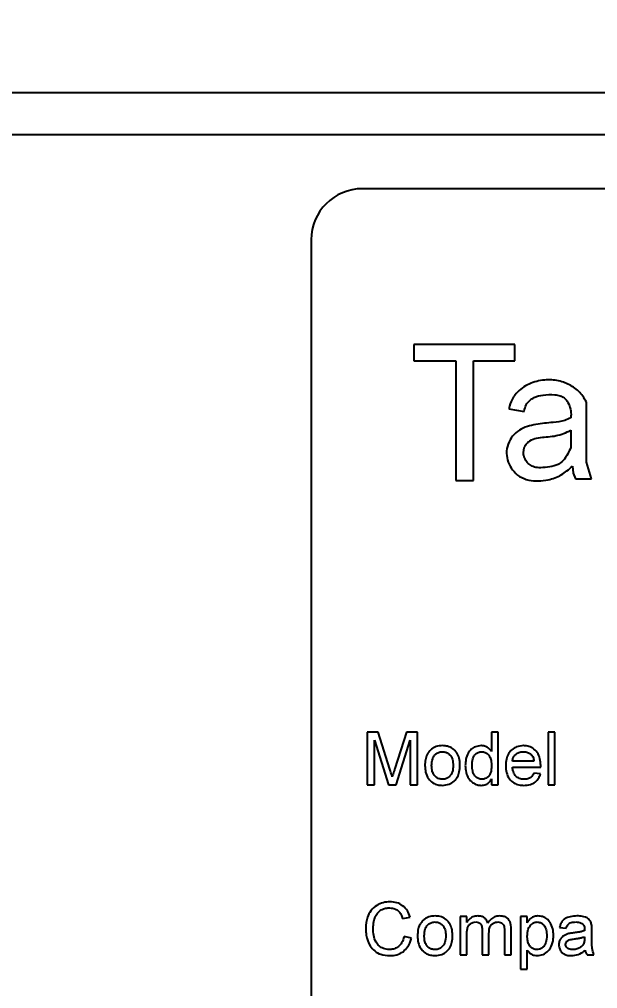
# Model space of a CAD drawing. Extents: x 75 to 2075, y 25 to 1460.
# Drawn here: x 705.5 to 744.3, y 1204.9 to 1270 of the extents above; entities that cross this region are included whole.
import ezdxf

# ---------------------------------------------------------------- set-up
doc = ezdxf.new("R2010")
doc.units = 0
doc.header["$LTSCALE"] = 5
doc.linetypes.add('SLD-KATı', pattern=[0])
doc.layers.get('0').update_dxf_attribs({"linetype": 'CONTINUOUS'})
doc.styles.add('SLDTEXTSTYLE3', font='GOTHIC.TTF', dxfattribs={"width": 0.913})
doc.dimstyles.new('SLDDIMSTYLE0', dxfattribs={"dimtxt": 14.875, "dimasz": 16.51, "dimexe": 0, "dimexo": 0.0625, "dimgap": 3.71875, "dimtad": 1, "dimlfac": 0.7, "dimrnd": 1e-09, "dimzin": 12, "dimtxsty": 'SLDTEXTSTYLE3', "dimsah": 1, "dimcen": 0.09, "dimazin": 3, "dimtfac": 1, "dimtofl": 0, "dimtmove": 0, "dimatfit": 3, "dimtolj": 1, "dimtzin": 12})

# ---------------------------------------------------------------- blocks, each defined once
blk = doc.blocks.new('_D_5')
at = {"color": 7, "linetype": 'SLD-KATı'}
for p, q in [((194.781, 1261.391), (194.781, 1320.994)), ((866.21, 1261.391), (866.21, 1320.994)), ((194.781, 1315.994), (866.21, 1315.994))]:
    blk.add_line(p, q, dxfattribs=at)
for points in [[(194.781, 1315.994), (211.291, 1313.454), (211.291, 1318.534)], [(866.21, 1315.994), (849.7, 1318.534), (849.7, 1313.454)]]:
    blk.add_solid(points, dxfattribs=at)
at = {"color": 7, "linetype": 'SLD-KATı', "insert": (491.478, 1334.994), "char_height": 14.875, "attachment_point": 1, "style": 'SLDTEXTSTYLE3'}
blk.add_mtext('470', dxfattribs=at)

msp = doc.modelspace()

# ---------------------------------------------------------------- linework, layer by layer
at = {"color": 7, "linetype": 'SLD-KATı'}
for p, q in [((217.74, 1265.063), (843.252, 1265.063)), ((835.957, 1258.596), (728.528, 1258.596)), ((725.1, 1255.167), (725.1, 1179.259)), ((731.981, 1248.14), (731.981, 1247.046)), ((738.764, 1248.14), (731.981, 1248.14)), ((738.764, 1247.046), (738.764, 1248.14)), ((731.981, 1247.046), (734.807, 1247.046)), ((734.807, 1247.046), (734.807, 1239.012)), ((735.981, 1247.046), (738.764, 1247.046)), ((735.981, 1239.012), (735.981, 1247.046)), ((738.355, 1243.831), (739.381, 1243.654)), ((743.557, 1240.252), (743.557, 1244.277)), ((742.508, 1242.382), (742.508, 1241.22)), ((742.616, 1239.977), (742.681, 1239.507)), ((743.911, 1239.129), (743.557, 1240.252)), ((742.681, 1239.507), (742.826, 1239.129)), ((734.807, 1239.012), (735.981, 1239.012)), ((742.826, 1239.129), (743.911, 1239.129)), ((729.592, 1222.118), (728.845, 1222.118)), ((728.845, 1222.118), (728.845, 1218.596)), ((730.379, 1219.646), (729.592, 1222.118)), ((731.49, 1222.118), (730.711, 1219.689)), ((732.231, 1222.118), (731.49, 1222.118)), ((732.231, 1218.596), (732.231, 1222.118)), ((737.199, 1222.118), (737.199, 1220.817)), ((737.65, 1222.118), (737.199, 1222.118)), ((737.65, 1218.596), (737.65, 1222.118)), ((741.443, 1222.118), (740.992, 1222.118)), ((740.992, 1222.118), (740.992, 1218.596)), ((741.443, 1218.596), (741.443, 1222.118)), ((729.341, 1218.596), (729.341, 1221.576)), ((729.341, 1221.576), (730.275, 1218.596)), ((730.795, 1218.596), (731.735, 1221.576)), ((731.735, 1221.576), (731.735, 1218.596)), ((740.044, 1220.176), (738.599, 1220.176)), ((738.599, 1219.77), (740.493, 1219.77)), ((740.481, 1219.318), (740.039, 1219.363)), ((728.845, 1218.596), (729.341, 1218.596)), ((730.275, 1218.596), (730.795, 1218.596)), ((731.735, 1218.596), (732.231, 1218.596)), ((737.199, 1218.984), (737.199, 1218.596)), ((737.199, 1218.596), (737.65, 1218.596)), ((740.992, 1218.596), (741.443, 1218.596)), ((731.238, 1209.604), (731.735, 1209.711)), ((735.082, 1209.741), (735.082, 1207.167)), ((735.533, 1209.741), (735.082, 1209.741)), ((735.533, 1209.34), (735.533, 1209.741)), ((739.592, 1209.741), (739.14, 1209.741)), ((739.14, 1209.741), (739.14, 1206.219)), ((739.592, 1209.332), (739.592, 1209.741)), ((736.572, 1208.809), (736.572, 1207.167)), ((738.062, 1208.759), (738.062, 1207.167)), ((738.514, 1207.167), (738.514, 1208.925)), ((741.76, 1209.019), (742.211, 1208.973)), ((743.927, 1208.285), (743.927, 1208.836)), ((731.825, 1208.295), (731.328, 1208.41)), ((735.533, 1207.167), (735.533, 1208.478)), ((737.024, 1207.167), (737.024, 1208.635)), ((743.43, 1208.386), (743.428, 1208.255)), ((739.592, 1206.219), (739.592, 1207.49)), ((735.082, 1207.167), (735.533, 1207.167)), ((736.572, 1207.167), (737.024, 1207.167)), ((738.062, 1207.167), (738.514, 1207.167)), ((743.611, 1207.167), (744.063, 1207.167)), ((739.14, 1206.219), (739.592, 1206.219))]:
    msp.add_line(p, q, dxfattribs=at)
at = {"color": 8, "linetype": 'SLD-KATı'}
msp.add_line((841.924, 1262.206), (535.562, 1262.206), dxfattribs=at)
at = {"color": 7, "linetype": 'SLD-KATı'}
msp.add_arc((728.528, 1255.167), 3.429, 90, 180, dxfattribs=at)
for points, knots in [([(743.557, 1244.277), (743.482, 1244.41), (743.266, 1244.796), (742.723, 1245.312), (741.909, 1245.692), (740.96, 1245.816), (739.944, 1245.642), (739.096, 1245.159), (738.549, 1244.504), (738.417, 1244.047), (738.355, 1243.831)], [0, 0, 0, 0, 0.069031, 0.19943, 0.329694, 0.468695, 0.625162, 0.787028, 0.899444, 1, 1, 1, 1]), ([(739.381, 1243.654), (739.418, 1243.806), (739.486, 1244.078), (739.742, 1244.402), (740.127, 1244.646), (740.711, 1244.777), (741.302, 1244.792), (741.786, 1244.721), (742.075, 1244.569), (742.31, 1244.306), (742.48, 1243.925), (742.546, 1243.533), (742.517, 1243.298), (742.508, 1243.223)], [0, 0, 0, 0, 0.0978438, 0.17648, 0.2550055, 0.3831503, 0.5498368, 0.6294281, 0.690942, 0.7522853, 0.850304, 0.9518552, 1, 1, 1, 1]), ([(742.508, 1243.223), (742.376, 1243.155), (742.007, 1242.965), (741.195, 1242.908), (740.174, 1242.798), (739.193, 1242.548), (738.582, 1242.01), (738.275, 1241.461), (738.168, 1240.847), (738.283, 1240.241), (738.587, 1239.699), (739.054, 1239.244), (739.892, 1238.941), (740.882, 1238.984), (741.907, 1239.336), (742.379, 1239.762), (742.616, 1239.977)], [0, 0, 0, 0, 0.03991, 0.11133, 0.215556, 0.320896, 0.375999, 0.430997, 0.487827, 0.540935, 0.594147, 0.653872, 0.712637, 0.829812, 0.914552, 1, 1, 1, 1]), ([(742.508, 1241.22), (742.444, 1241.082), (742.301, 1240.77), (742.049, 1240.351), (741.622, 1240.032), (741.092, 1239.916), (740.56, 1239.858), (740.1, 1239.886), (739.768, 1240.042), (739.526, 1240.281), (739.366, 1240.588), (739.327, 1240.935), (739.393, 1241.251), (739.547, 1241.512), (739.822, 1241.728), (740.397, 1241.938), (741.269, 1241.924), (742.039, 1242.15), (742.432, 1242.345), (742.508, 1242.382)], [0, 0, 0, 0, 0.0562442, 0.1270132, 0.1773732, 0.2480666, 0.3235745, 0.3754976, 0.4157501, 0.4559194, 0.4991769, 0.5408709, 0.5819721, 0.6162797, 0.6505851, 0.708766, 0.8382148, 0.9687174, 1, 1, 1, 1]), ([(733.904, 1221.215), (733.827, 1221.211), (733.623, 1221.202), (733.345, 1221.108), (733.179, 1220.981), (733.115, 1220.932)], [0, 0, 0, 0, 0.268171, 0.717789, 1, 1, 1, 1]), ([(735.076, 1219.919), (735.068, 1220.073), (735.052, 1220.358), (734.878, 1220.746), (734.604, 1221.028), (734.26, 1221.191), (734.02, 1221.207), (733.904, 1221.215)], [0, 0, 0, 0, 0.234089, 0.43397, 0.634548, 0.823266, 1, 1, 1, 1]), ([(736.503, 1221.215), (736.37, 1221.201), (736.128, 1221.175), (735.826, 1220.984), (735.593, 1220.693), (735.461, 1220.308), (735.445, 1220.018), (735.438, 1219.881)], [0, 0, 0, 0, 0.20771, 0.375953, 0.544461, 0.784702, 1, 1, 1, 1]), ([(737.199, 1220.817), (737.127, 1220.907), (737.001, 1221.065), (736.745, 1221.197), (736.581, 1221.209), (736.503, 1221.215)], [0, 0, 0, 0, 0.4112416, 0.7201844, 1, 1, 1, 1]), ([(739.337, 1221.215), (739.181, 1221.201), (738.902, 1221.177), (738.554, 1220.96), (738.314, 1220.672), (738.169, 1220.292), (738.155, 1220.013), (738.147, 1219.861)], [0, 0, 0, 0, 0.228017, 0.408859, 0.589257, 0.774858, 1, 1, 1, 1]), ([(740.495, 1219.885), (740.487, 1220.039), (740.471, 1220.348), (740.289, 1220.769), (739.982, 1221.058), (739.649, 1221.198), (739.432, 1221.21), (739.337, 1221.215)], [0, 0, 0, 0, 0.231755, 0.466319, 0.672732, 0.856291, 1, 1, 1, 1]), ([(733.115, 1220.932), (733.029, 1220.835), (732.856, 1220.642), (732.745, 1220.263), (732.734, 1220.009), (732.728, 1219.883)], [0, 0, 0, 0, 0.335124, 0.670137, 1, 1, 1, 1]), ([(733.18, 1219.884), (733.188, 1220.04), (733.201, 1220.276), (733.35, 1220.559), (733.53, 1220.72), (733.727, 1220.8), (733.854, 1220.806), (733.904, 1220.808)], [0, 0, 0, 0, 0.349157, 0.530332, 0.712121, 0.886497, 1, 1, 1, 1]), ([(733.904, 1220.808), (733.981, 1220.802), (734.131, 1220.789), (734.329, 1220.676), (734.486, 1220.508), (734.608, 1220.243), (734.618, 1220.029), (734.625, 1219.897)], [0, 0, 0, 0, 0.17692, 0.343991, 0.510481, 0.700286, 1, 1, 1, 1]), ([(735.889, 1219.881), (735.895, 1220.036), (735.905, 1220.269), (736.034, 1220.557), (736.199, 1220.721), (736.379, 1220.8), (736.492, 1220.806), (736.533, 1220.808)], [0, 0, 0, 0, 0.3636733, 0.5478041, 0.7331418, 0.9041257, 1, 1, 1, 1]), ([(736.533, 1220.808), (736.611, 1220.8), (736.761, 1220.785), (736.943, 1220.658), (737.093, 1220.473), (737.186, 1220.193), (737.194, 1219.971), (737.199, 1219.847)], [0, 0, 0, 0, 0.176855, 0.340186, 0.4924, 0.717775, 1, 1, 1, 1]), ([(738.599, 1220.176), (738.61, 1220.253), (738.633, 1220.399), (738.755, 1220.583), (738.928, 1220.72), (739.13, 1220.798), (739.273, 1220.805), (739.334, 1220.808)], [0, 0, 0, 0, 0.214892, 0.408638, 0.601336, 0.827592, 1, 1, 1, 1]), ([(739.334, 1220.808), (739.388, 1220.806), (739.522, 1220.8), (739.717, 1220.733), (739.828, 1220.636), (739.878, 1220.592)], [0, 0, 0, 0, 0.2658597, 0.6717423, 1, 1, 1, 1]), ([(739.878, 1220.592), (739.915, 1220.544), (739.98, 1220.46), (740.025, 1220.312), (740.037, 1220.222), (740.044, 1220.176)], [0, 0, 0, 0, 0.39854, 0.69495, 1, 1, 1, 1]), ([(732.728, 1219.883), (732.736, 1219.729), (732.751, 1219.42), (732.928, 1218.997), (733.235, 1218.711), (733.574, 1218.569), (733.798, 1218.556), (733.904, 1218.55)], [0, 0, 0, 0, 0.229185, 0.461169, 0.666135, 0.841868, 1, 1, 1, 1]), ([(733.904, 1218.957), (733.826, 1218.963), (733.661, 1218.977), (733.449, 1219.105), (733.282, 1219.309), (733.192, 1219.577), (733.184, 1219.78), (733.18, 1219.884)], [0, 0, 0, 0, 0.1742252, 0.372371, 0.5412274, 0.7636985, 1, 1, 1, 1]), ([(733.904, 1218.55), (734.059, 1218.566), (734.34, 1218.595), (734.696, 1218.81), (734.932, 1219.1), (735.062, 1219.486), (735.071, 1219.761), (735.076, 1219.919)], [0, 0, 0, 0, 0.227017, 0.411388, 0.596445, 0.767937, 1, 1, 1, 1]), ([(734.625, 1219.897), (734.617, 1219.742), (734.605, 1219.505), (734.46, 1219.217), (734.282, 1219.051), (734.084, 1218.967), (733.955, 1218.96), (733.904, 1218.957)], [0, 0, 0, 0, 0.345852, 0.527949, 0.710732, 0.884553, 1, 1, 1, 1]), ([(735.438, 1219.881), (735.447, 1219.727), (735.465, 1219.419), (735.638, 1219.016), (735.911, 1218.727), (736.21, 1218.573), (736.417, 1218.557), (736.505, 1218.55)], [0, 0, 0, 0, 0.241804, 0.485722, 0.673335, 0.861178, 1, 1, 1, 1]), ([(736.551, 1218.957), (736.473, 1218.966), (736.326, 1218.983), (736.145, 1219.112), (736.005, 1219.282), (735.904, 1219.546), (735.895, 1219.754), (735.889, 1219.881)], [0, 0, 0, 0, 0.183023, 0.3442627, 0.5093099, 0.7005677, 1, 1, 1, 1]), ([(737.199, 1219.847), (737.191, 1219.691), (737.179, 1219.46), (737.034, 1219.186), (736.876, 1219.041), (736.705, 1218.966), (736.597, 1218.96), (736.551, 1218.957)], [0, 0, 0, 0, 0.3744733, 0.5562493, 0.7384103, 0.8882991, 1, 1, 1, 1]), ([(738.147, 1219.861), (738.155, 1219.707), (738.172, 1219.398), (738.362, 1218.982), (738.673, 1218.704), (739.019, 1218.569), (739.249, 1218.556), (739.361, 1218.55)], [0, 0, 0, 0, 0.227936, 0.458774, 0.658087, 0.834685, 1, 1, 1, 1]), ([(739.368, 1218.957), (739.263, 1218.967), (739.062, 1218.987), (738.824, 1219.155), (738.662, 1219.393), (738.612, 1219.608), (738.601, 1219.743), (738.599, 1219.77)], [0, 0, 0, 0, 0.249978, 0.479678, 0.674098, 0.934464, 1, 1, 1, 1]), ([(740.493, 1219.77), (740.493, 1219.779), (740.494, 1219.799), (740.494, 1219.837), (740.495, 1219.866), (740.495, 1219.885)], [0, 0, 0, 0, 0.249834, 0.500029, 1, 1, 1, 1]), ([(730.538, 1219.129), (730.516, 1219.202), (730.479, 1219.325), (730.426, 1219.497), (730.395, 1219.597), (730.379, 1219.646)], [0, 0, 0, 0, 0.422497, 0.711247, 1, 1, 1, 1]), ([(730.711, 1219.689), (730.688, 1219.616), (730.647, 1219.487), (730.589, 1219.3), (730.555, 1219.186), (730.538, 1219.129)], [0, 0, 0, 0, 0.39027, 0.695152, 1, 1, 1, 1]), ([(739.361, 1218.55), (739.516, 1218.56), (739.786, 1218.578), (740.132, 1218.759), (740.367, 1219.009), (740.444, 1219.218), (740.481, 1219.318)], [0, 0, 0, 0, 0.314951, 0.5485113, 0.7824864, 1, 1, 1, 1]), ([(740.039, 1219.363), (739.988, 1219.275), (739.902, 1219.124), (739.674, 1218.993), (739.497, 1218.961), (739.39, 1218.958), (739.368, 1218.957)], [0, 0, 0, 0, 0.36123, 0.61256, 0.918931, 1, 1, 1, 1]), ([(736.505, 1218.55), (736.613, 1218.561), (736.803, 1218.58), (737.048, 1218.748), (737.145, 1218.901), (737.199, 1218.984)], [0, 0, 0, 0, 0.3722975, 0.6554999, 1, 1, 1, 1]), ([(730.377, 1210.734), (730.223, 1210.724), (729.915, 1210.702), (729.455, 1210.505), (729.083, 1210.163), (728.805, 1209.624), (728.774, 1209.21), (728.754, 1208.954)], [0, 0, 0, 0, 0.1701086, 0.3408731, 0.5441975, 0.7187919, 1, 1, 1, 1]), ([(731.735, 1209.711), (731.682, 1209.856), (731.577, 1210.149), (731.258, 1210.487), (730.842, 1210.703), (730.537, 1210.724), (730.377, 1210.734)], [0, 0, 0, 0, 0.251079, 0.504607, 0.739604, 1, 1, 1, 1]), ([(729.251, 1208.956), (729.261, 1209.109), (729.28, 1209.415), (729.41, 1209.819), (729.651, 1210.109), (729.93, 1210.275), (730.177, 1210.324), (730.317, 1210.327), (730.353, 1210.328)], [0, 0, 0, 0, 0.231037, 0.463356, 0.626191, 0.78922, 0.944768, 1, 1, 1, 1]), ([(730.353, 1210.328), (730.488, 1210.316), (730.712, 1210.295), (730.971, 1210.115), (731.138, 1209.886), (731.203, 1209.704), (731.238, 1209.604)], [0, 0, 0, 0, 0.3233809, 0.5339436, 0.7436332, 1, 1, 1, 1]), ([(732.619, 1209.503), (732.532, 1209.407), (732.359, 1209.213), (732.248, 1208.835), (732.237, 1208.58), (732.231, 1208.454)], [0, 0, 0, 0, 0.335114, 0.6701458, 1, 1, 1, 1]), ([(733.407, 1209.786), (733.331, 1209.783), (733.126, 1209.774), (732.848, 1209.68), (732.683, 1209.552), (732.619, 1209.503)], [0, 0, 0, 0, 0.268176, 0.717796, 1, 1, 1, 1]), ([(732.683, 1208.455), (732.691, 1208.611), (732.704, 1208.847), (732.854, 1209.131), (733.033, 1209.292), (733.23, 1209.371), (733.357, 1209.377), (733.407, 1209.38)], [0, 0, 0, 0, 0.349151, 0.530351, 0.712136, 0.886497, 1, 1, 1, 1]), ([(734.58, 1208.49), (734.571, 1208.644), (734.555, 1208.93), (734.381, 1209.318), (734.107, 1209.599), (733.763, 1209.763), (733.523, 1209.779), (733.407, 1209.786)], [0, 0, 0, 0, 0.234088, 0.433984, 0.634567, 0.823275, 1, 1, 1, 1]), ([(733.407, 1209.38), (733.484, 1209.373), (733.635, 1209.361), (733.833, 1209.247), (733.99, 1209.079), (734.111, 1208.814), (734.121, 1208.6), (734.128, 1208.469)], [0, 0, 0, 0, 0.176908, 0.343963, 0.510452, 0.700256, 1, 1, 1, 1]), ([(736.269, 1209.786), (736.16, 1209.775), (735.951, 1209.753), (735.695, 1209.574), (735.586, 1209.415), (735.533, 1209.34)], [0, 0, 0, 0, 0.35929, 0.69346, 1, 1, 1, 1]), ([(735.533, 1208.478), (735.536, 1208.633), (735.54, 1208.853), (735.642, 1209.123), (735.77, 1209.266), (735.943, 1209.36), (736.069, 1209.373), (736.139, 1209.38)], [0, 0, 0, 0, 0.373324, 0.532132, 0.692138, 0.831405, 1, 1, 1, 1]), ([(736.139, 1209.38), (736.198, 1209.376), (736.292, 1209.369), (736.411, 1209.309), (736.495, 1209.213), (736.563, 1209.044), (736.568, 1208.9), (736.572, 1208.809)], [0, 0, 0, 0, 0.213367, 0.344479, 0.476017, 0.669588, 1, 1, 1, 1]), ([(736.953, 1209.309), (736.925, 1209.38), (736.87, 1209.518), (736.71, 1209.674), (736.505, 1209.772), (736.352, 1209.781), (736.269, 1209.786)], [0, 0, 0, 0, 0.25602, 0.490169, 0.724672, 1, 1, 1, 1]), ([(737.733, 1209.786), (737.618, 1209.774), (737.397, 1209.75), (737.129, 1209.555), (737.01, 1209.389), (736.953, 1209.309)], [0, 0, 0, 0, 0.359432, 0.688962, 1, 1, 1, 1]), ([(737.024, 1208.635), (737.029, 1208.751), (737.038, 1208.931), (737.14, 1209.159), (737.283, 1209.291), (737.451, 1209.369), (737.569, 1209.376), (737.625, 1209.38)], [0, 0, 0, 0, 0.317471, 0.496272, 0.676423, 0.844801, 1, 1, 1, 1]), ([(737.625, 1209.38), (737.681, 1209.375), (737.785, 1209.367), (737.911, 1209.293), (737.996, 1209.199), (738.062, 1209.02), (738.062, 1208.87), (738.062, 1208.759)], [0, 0, 0, 0, 0.193177, 0.354367, 0.487877, 0.621379, 1, 1, 1, 1]), ([(738.514, 1208.925), (738.505, 1209.083), (738.491, 1209.312), (738.333, 1209.571), (738.152, 1209.711), (737.941, 1209.778), (737.795, 1209.784), (737.733, 1209.786)], [0, 0, 0, 0, 0.349664, 0.509989, 0.670725, 0.859641, 1, 1, 1, 1]), ([(740.307, 1209.786), (740.202, 1209.777), (740, 1209.758), (739.751, 1209.574), (739.645, 1209.413), (739.592, 1209.332)], [0, 0, 0, 0, 0.350676, 0.674556, 1, 1, 1, 1]), ([(739.592, 1208.433), (739.6, 1208.589), (739.613, 1208.832), (739.767, 1209.128), (739.939, 1209.29), (740.114, 1209.371), (740.215, 1209.377), (740.257, 1209.38)], [0, 0, 0, 0, 0.3592221, 0.5614993, 0.7641117, 0.902205, 1, 1, 1, 1]), ([(740.257, 1209.38), (740.332, 1209.372), (740.472, 1209.356), (740.646, 1209.233), (740.782, 1209.07), (740.887, 1208.808), (740.896, 1208.598), (740.902, 1208.467)], [0, 0, 0, 0, 0.177416, 0.333388, 0.498281, 0.685327, 1, 1, 1, 1]), ([(741.353, 1208.473), (741.343, 1208.626), (741.323, 1208.934), (741.166, 1209.328), (740.916, 1209.602), (740.63, 1209.761), (740.415, 1209.778), (740.307, 1209.786)], [0, 0, 0, 0, 0.244528, 0.491058, 0.659835, 0.828724, 1, 1, 1, 1]), ([(742.926, 1209.786), (742.772, 1209.778), (742.502, 1209.764), (742.166, 1209.641), (741.944, 1209.461), (741.821, 1209.248), (741.779, 1209.093), (741.76, 1209.019)], [0, 0, 0, 0, 0.299437, 0.5274, 0.688145, 0.84875, 1, 1, 1, 1]), ([(742.211, 1208.973), (742.237, 1209.046), (742.279, 1209.163), (742.398, 1209.29), (742.584, 1209.371), (742.738, 1209.376), (742.845, 1209.38)], [0, 0, 0, 0, 0.278957, 0.44668, 0.61478, 1, 1, 1, 1]), ([(742.845, 1209.38), (742.908, 1209.377), (743.034, 1209.372), (743.197, 1209.327), (743.282, 1209.267), (743.314, 1209.244)], [0, 0, 0, 0, 0.379308, 0.761238, 1, 1, 1, 1]), ([(743.905, 1209.222), (743.884, 1209.296), (743.845, 1209.431), (743.698, 1209.603), (743.451, 1209.73), (743.179, 1209.782), (742.988, 1209.785), (742.926, 1209.786)], [0, 0, 0, 0, 0.186451, 0.336444, 0.535972, 0.84797, 1, 1, 1, 1]), ([(728.754, 1208.954), (728.762, 1208.802), (728.784, 1208.393), (728.976, 1207.847), (729.343, 1207.412), (729.808, 1207.156), (730.174, 1207.135), (730.387, 1207.122)], [0, 0, 0, 0, 0.165403, 0.4425988, 0.6070919, 0.7721965, 1, 1, 1, 1]), ([(730.34, 1207.528), (730.205, 1207.543), (729.958, 1207.569), (729.642, 1207.756), (729.406, 1208.056), (729.274, 1208.474), (729.259, 1208.792), (729.251, 1208.956)], [0, 0, 0, 0, 0.200464, 0.36401, 0.528207, 0.756864, 1, 1, 1, 1]), ([(743.428, 1208.793), (743.355, 1208.771), (743.209, 1208.726), (742.959, 1208.682), (742.784, 1208.658), (742.684, 1208.645)], [0, 0, 0, 0, 0.301094, 0.601922, 1, 1, 1, 1]), ([(743.314, 1209.244), (743.339, 1209.215), (743.395, 1209.152), (743.426, 1209.027), (743.429, 1208.939), (743.43, 1208.898)], [0, 0, 0, 0, 0.300031, 0.666916, 1, 1, 1, 1]), ([(743.43, 1208.898), (743.43, 1208.889), (743.43, 1208.872), (743.429, 1208.837), (743.428, 1208.81), (743.428, 1208.793)], [0, 0, 0, 0, 0.250164, 0.500428, 1, 1, 1, 1]), ([(743.927, 1208.836), (743.927, 1208.874), (743.926, 1208.95), (743.923, 1209.079), (743.912, 1209.169), (743.905, 1209.222)], [0, 0, 0, 0, 0.295372, 0.590828, 1, 1, 1, 1]), ([(731.328, 1208.41), (731.286, 1208.26), (731.216, 1208.008), (730.973, 1207.724), (730.695, 1207.567), (730.472, 1207.531), (730.355, 1207.529), (730.34, 1207.528)], [0, 0, 0, 0, 0.319749, 0.538321, 0.757479, 0.969146, 1, 1, 1, 1]), ([(730.387, 1207.122), (730.541, 1207.132), (730.851, 1207.153), (731.27, 1207.362), (731.617, 1207.723), (731.763, 1208.063), (731.819, 1208.271), (731.825, 1208.295)], [0, 0, 0, 0, 0.228746, 0.459709, 0.679377, 0.963164, 1, 1, 1, 1]), ([(732.231, 1208.454), (732.239, 1208.301), (732.254, 1207.992), (732.431, 1207.569), (732.738, 1207.282), (733.077, 1207.14), (733.301, 1207.128), (733.407, 1207.122)], [0, 0, 0, 0, 0.229167, 0.461153, 0.666121, 0.841855, 1, 1, 1, 1]), ([(733.407, 1207.528), (733.33, 1207.535), (733.164, 1207.548), (732.952, 1207.676), (732.786, 1207.88), (732.695, 1208.149), (732.687, 1208.351), (732.683, 1208.455)], [0, 0, 0, 0, 0.1742381, 0.3723883, 0.5412567, 0.7636944, 1, 1, 1, 1]), ([(733.407, 1207.122), (733.562, 1207.138), (733.843, 1207.166), (734.199, 1207.381), (734.436, 1207.672), (734.565, 1208.057), (734.574, 1208.332), (734.58, 1208.49)], [0, 0, 0, 0, 0.22701, 0.411375, 0.596435, 0.767953, 1, 1, 1, 1]), ([(734.128, 1208.469), (734.12, 1208.314), (734.108, 1208.076), (733.963, 1207.789), (733.785, 1207.623), (733.587, 1207.539), (733.458, 1207.531), (733.407, 1207.528)], [0, 0, 0, 0, 0.345856, 0.5279563, 0.7107548, 0.8845671, 1, 1, 1, 1]), ([(740.239, 1207.528), (740.161, 1207.537), (740.012, 1207.553), (739.833, 1207.682), (739.687, 1207.863), (739.604, 1208.124), (739.596, 1208.326), (739.592, 1208.433)], [0, 0, 0, 0, 0.18609, 0.355097, 0.514831, 0.741392, 1, 1, 1, 1]), ([(740.902, 1208.467), (740.894, 1208.312), (740.884, 1208.076), (740.747, 1207.784), (740.581, 1207.625), (740.402, 1207.539), (740.288, 1207.531), (740.239, 1207.528)], [0, 0, 0, 0, 0.3585649, 0.5465444, 0.7355008, 0.8860012, 1, 1, 1, 1]), ([(740.254, 1207.122), (740.391, 1207.139), (740.666, 1207.174), (741.001, 1207.41), (741.243, 1207.773), (741.343, 1208.142), (741.351, 1208.395), (741.353, 1208.473)], [0, 0, 0, 0, 0.211084, 0.42309, 0.608422, 0.87917, 1, 1, 1, 1]), ([(742.313, 1208.58), (742.189, 1208.532), (741.991, 1208.457), (741.805, 1208.231), (741.724, 1208.034), (741.717, 1207.903), (741.714, 1207.849)], [0, 0, 0, 0, 0.383391, 0.613199, 0.842553, 1, 1, 1, 1]), ([(742.166, 1207.875), (742.17, 1207.914), (742.179, 1207.991), (742.244, 1208.085), (742.344, 1208.162), (742.517, 1208.213), (742.66, 1208.233), (742.751, 1208.246)], [0, 0, 0, 0, 0.151472, 0.299855, 0.432639, 0.640337, 1, 1, 1, 1]), ([(742.684, 1208.645), (742.646, 1208.64), (742.57, 1208.63), (742.446, 1208.611), (742.361, 1208.591), (742.313, 1208.58)], [0, 0, 0, 0, 0.303147, 0.606318, 1, 1, 1, 1]), ([(742.751, 1208.246), (742.826, 1208.256), (742.979, 1208.277), (743.207, 1208.318), (743.356, 1208.364), (743.43, 1208.386)], [0, 0, 0, 0, 0.328955, 0.663403, 1, 1, 1, 1]), ([(743.428, 1208.255), (743.427, 1208.217), (743.425, 1208.138), (743.411, 1208.015), (743.378, 1207.938), (743.361, 1207.898)], [0, 0, 0, 0, 0.312045, 0.650106, 1, 1, 1, 1]), ([(744.063, 1207.167), (744.013, 1207.315), (743.928, 1207.57), (743.93, 1207.95), (743.928, 1208.173), (743.927, 1208.285)], [0, 0, 0, 0, 0.4091023, 0.7042293, 1, 1, 1, 1]), ([(739.592, 1207.49), (739.669, 1207.4), (739.799, 1207.249), (740.045, 1207.136), (740.19, 1207.126), (740.254, 1207.122)], [0, 0, 0, 0, 0.448398, 0.752952, 1, 1, 1, 1]), ([(741.714, 1207.849), (741.723, 1207.752), (741.741, 1207.563), (741.899, 1207.338), (742.121, 1207.184), (742.35, 1207.128), (742.503, 1207.124), (742.557, 1207.122)], [0, 0, 0, 0, 0.2311699, 0.4483451, 0.6329972, 0.8713177, 1, 1, 1, 1]), ([(742.66, 1207.528), (742.559, 1207.534), (742.418, 1207.543), (742.266, 1207.64), (742.192, 1207.732), (742.169, 1207.818), (742.166, 1207.865), (742.166, 1207.875)], [0, 0, 0, 0, 0.439876, 0.613983, 0.788924, 0.955884, 1, 1, 1, 1]), ([(742.557, 1207.122), (742.712, 1207.136), (743.024, 1207.164), (743.313, 1207.355), (743.455, 1207.467), (743.475, 1207.483)], [0, 0, 0, 0, 0.459982, 0.921473, 1, 1, 1, 1]), ([(743.361, 1207.898), (743.315, 1207.835), (743.221, 1207.707), (742.999, 1207.578), (742.802, 1207.532), (742.685, 1207.529), (742.66, 1207.528)], [0, 0, 0, 0, 0.279501, 0.574255, 0.908389, 1, 1, 1, 1]), ([(743.475, 1207.483), (743.483, 1207.446), (743.499, 1207.371), (743.544, 1207.263), (743.588, 1207.199), (743.611, 1207.167)], [0, 0, 0, 0, 0.3295933, 0.6599302, 1, 1, 1, 1])]:
    msp.add_open_spline(points, degree=3, knots=knots, dxfattribs=at)

# ---------------------------------------------------------------- dimensions: what is measured, and where the dimension line sits
dim = msp.add_linear_dim(base=(866.21, 1315.994), p1=(194.781, 1256.391), p2=(866.21, 1256.391), dimstyle='SLDDIMSTYLE0', dxfattribs=at)
dim.commit()
dim.dimension.update_dxf_attribs({"geometry": '_D_5', "text_midpoint": (507.964, 1315.994), "dimtype": 160})

doc.saveas('drawing.dxf')
